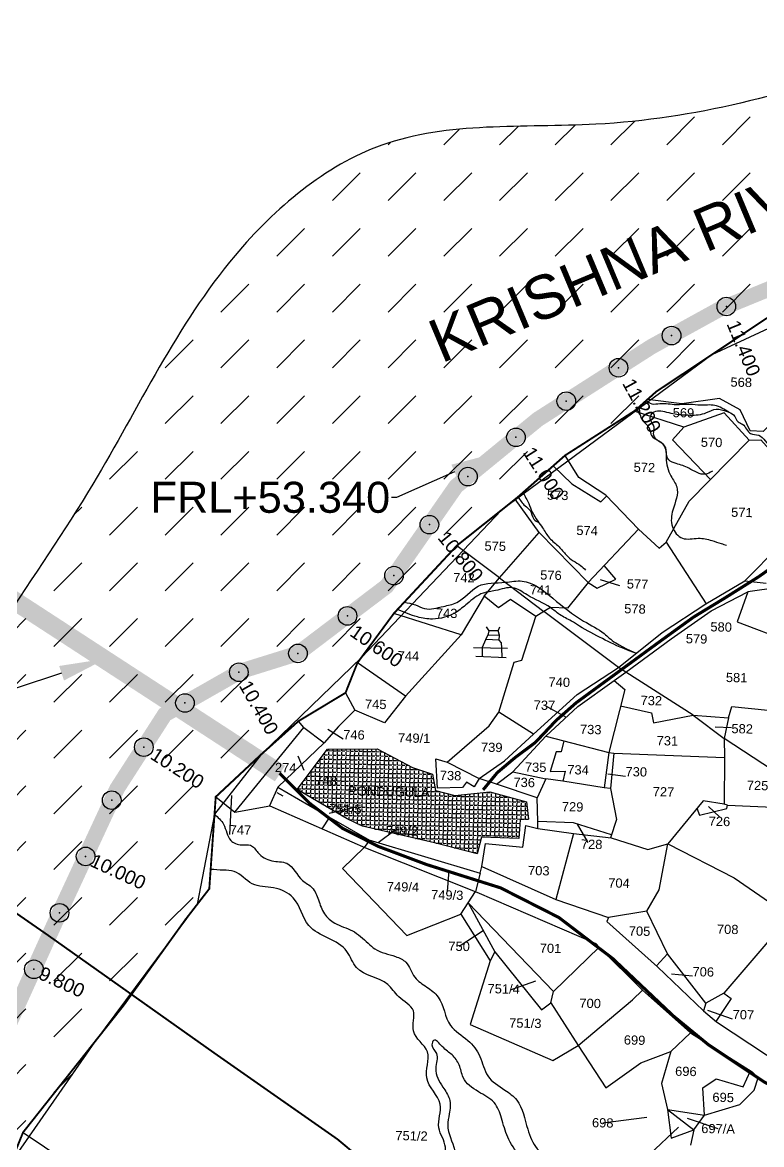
# Model space of a CAD drawing. Header units: millimetres. Extents: x 354375 to 360909, y 1837794 to 1846819.
# Drawn here: x 356735 to 357926, y 1844102 to 1845909 of the extents above; entities that cross this region are included whole.
import ezdxf
from ezdxf import colors
from ezdxf.entities.mleader import LeaderData, LeaderLine
from ezdxf.enums import TextEntityAlignment as Align
from ezdxf.math import Vec2, Vec3

# ---------------------------------------------------------------- set-up
doc = ezdxf.new("R2010")
doc.units = ezdxf.units.MM
doc.header["$PDMODE"] = 32
doc.header["$PDSIZE"] = 30
for name, color, linetype in [('BND', 6, 'Continuous'), ('CSMark', 72, 'Continuous'), ('DIMENSION', 255, 'Continuous'), ('FRL', 3, 'Continuous'), ('Plot', 7, 'Continuous'), ('ROADS', 50, 'Continuous'), ('STREAM', 130, 'Continuous'), ('TEXT', 7, 'Continuous')]:
    doc.layers.add(name, color=color, linetype=linetype)
doc.styles.get("Standard").update_dxf_attribs({"font": 'arial.ttf'})
doc.linetypes.add('TRACKS', pattern='A,0.15,[130,ltypeshp.shx,S=0.25,R=0,X=0,Y=0],0.15', length=0.3)

msp = doc.modelspace()

# ---------------------------------------------------------------- hatches: boundary and pattern name
h = msp.add_hatch()
h.set_pattern_fill('DASH,_O', color=4, scale=20, angle=45)
h.set_pattern_definition([(45, (0, 0), (7e-15, 89.8025612), [63.5, -63.5])])
h.paths.add_polyline_path([(355477.1, 1843501.6), (355711.7, 1843159.9), (355737, 1843173.6), (356070, 1843283.5), (356311.5, 1843442.1), (356569.1, 1843861.7), (356851.2, 1844266.5), (357016.9, 1844488.8), (357044.6, 1844633.6), (357119.9, 1844730.1), (357281.4, 1844886.2), (357507.2, 1845123.6), (357846, 1845373.9), (358539.6, 1845695.9), (358987.5, 1845842.6), (359498.8, 1845883.5), (360096, 1845862), (360175.6, 1845873.5), (360312.4, 1845904.9), (360346.8, 1845905.4), (360233.9, 1846353.5), (360199.5, 1846376.3), (360144.5, 1846409.7), (360087.5, 1846438.9), (360028.6, 1846464.1), (359968, 1846485.8), (359905.9, 1846504.6), (359842.6, 1846520.9), (359778.3, 1846535.3), (359713.4, 1846547.6), (359648.4, 1846556.4), (359583.7, 1846560.7), (359519.9, 1846559.2), (359457.4, 1846550.8), (359396.6, 1846534.9), (359337.1, 1846512.7), (359278.6, 1846485.8), (359220.7, 1846455.7), (359163.1, 1846424), (359105.3, 1846392.1), (359047, 1846361.6), (358988.1, 1846333.2), (358929.1, 1846306), (358870.4, 1846279), (358812.4, 1846251.2), (358755.7, 1846221.6), (358700.7, 1846189.3), (358647.9, 1846153.3), (358596.7, 1846114.2), (358545.7, 1846074.5), (358493.5, 1846036.5), (358439.5, 1846001.2), (358383.9, 1845968.5), (358326.8, 1845938.1), (358268.6, 1845910), (358209.3, 1845883.9), (358149.2, 1845859.8), (358088.5, 1845837.3), (358027.3, 1845816.7), (357965.5, 1845798.1), (357903.2, 1845781.8), (357840.2, 1845768), (357776.5, 1845757.1), (357712.1, 1845749.2), (357646.9, 1845744.6), (357581.2, 1845742.8), (357515.5, 1845741.5), (357450.6, 1845738.2), (357387.1, 1845730.3), (357325.7, 1845715.3), (357267.1, 1845691.1), (357211.7, 1845658), (357159.9, 1845617.9), (357112.1, 1845572.2), (357068.6, 1845522.8), (357029.4, 1845470.9), (356993.6, 1845417.2), (356960.3, 1845362.1), (356928.4, 1845306.2), (356897.1, 1845250), (356865.4, 1845194), (356832.2, 1845138.8), (356797.5, 1845084.3), (356762, 1845030.3), (356726.2, 1844976.5), (356690.8, 1844922.4), (356656.6, 1844867.7), (356624.2, 1844812.1), (356594.2, 1844755.2), (356567.4, 1844696.7), (356543.7, 1844636.5), (356521.5, 1844575.7), (356499, 1844515.2), (356474.5, 1844455.9), (356446.2, 1844398.8), (356413.5, 1844344.2), (356377, 1844291.9), (356336.9, 1844241.8), (356293.9, 1844193.6), (356248.3, 1844147.1), (356200.7, 1844102.1), (356151.6, 1844058.3), (356101.3, 1844015.5), (356050.5, 1843973.5), (355999.5, 1843932), (355948.7, 1843891), (355898.2, 1843850.2), (355847.9, 1843809.6), (355797.9, 1843769.1), (355748.1, 1843728.6), (355698.5, 1843688.1), (355649.1, 1843647.3), (355599.8, 1843606.3), (355550.8, 1843564.9), (355501.9, 1843523.1)])
at = {"layer": 'Plot'}
h = msp.add_hatch(dxfattribs=at)
h.set_pattern_fill('ANGLE', color=1, scale=0.991975, angle=-1.1604, style=0)
h.set_pattern_definition([(358.83956926, (-34102.514, 22436.806), (0.140324633, 6.927522334), [5.039231566, -1.889711837]), (88.83956926, (-34102.514, 22436.806), (-6.927522334, 0.140324633), [5.039231566, -1.889711837])])
h.paths.add_polyline_path([(357226.6, 1844738.6), (357307, 1844738.9), (357363.9, 1844709.1), (357395.9, 1844698.5), (357400.6, 1844671.9), (357432.2, 1844663.7), (357488.2, 1844669.6), (357547.4, 1844653.7), (357550.6, 1844625.5), (357537.4, 1844624.8), (357534.9, 1844594.5), (357475, 1844596.7), (357467.8, 1844570.1), (357399.4, 1844587.6), (357283.3, 1844614.5), (357258.5, 1844626.2), (357178.1, 1844673.5)])

# ---------------------------------------------------------------- linework, layer by layer
at = {"color": 245, "linetype": 'TRACKS', "ltscale": 75, "const_width": 3}
msp.add_lwpolyline([(357342.4, 1844027.1), (357242.7, 1844110.2), (357045.5, 1844248.1), (356776.7, 1844438.4), (356411.1, 1844692), (356047.8, 1844945.5), (355877.6, 1845065), (355791.3, 1845127.9), (355737.9, 1845173.6), (355688.4, 1845223.5), (355634.5, 1845289.4), (355582.6, 1845365.2), (355548.7, 1845430.1), (355522.4, 1845488.6), (355473.6, 1845626.6), (355394.2, 1845874.9), (355327.8, 1846091.7), (355246.5, 1846347.2), (355146.6, 1846658.3), (355097, 1846813.9)], dxfattribs=at)
at = {"color": 4}
msp.add_lwpolyline([(360346.8, 1845905.4), (360312.4, 1845904.9), (360175.6, 1845873.5), (360096, 1845862), (359498.8, 1845883.5), (358987.5, 1845842.6), (358539.6, 1845695.9), (357846, 1845373.9), (357507.2, 1845123.6), (357281.4, 1844886.2), (357119.9, 1844730.1), (357044.6, 1844633.6), (357016.9, 1844488.8), (356851.2, 1844266.5), (356569.1, 1843861.7), (356311.5, 1843442.1), (356070, 1843283.5), (355737, 1843173.6), (355711.7, 1843159.9)], dxfattribs=at)
msp.add_open_spline([(360233.8, 1846353.7), (360204.2, 1846373.6), (360074.8, 1846457.5), (359817, 1846535.7), (359424, 1846595.5), (359070.8, 1846351.3), (358733.8, 1846232.3), (358457.7, 1845994.9), (358118.2, 1845832.2), (357705.8, 1845724.4), (357317.7, 1845758.8), (357023.9, 1845510.6), (356849.3, 1845128.2), (356580, 1844792.4), (356446, 1844297.4), (356030.9, 1843955.3), (355682.3, 1843677.5), (355509.3, 1843529.6), (355477.1, 1843501.6)], degree=3, knots=[5565.073698, 5565.073698, 5565.073698, 5565.073698, 5671.412453, 6026.576286, 6370.093912, 6811.380667, 7250.662048, 7436.99095, 7895.132819, 8364.635402, 8711.468131, 9007.199942, 9440.815909, 9972.938838, 10276.359737, 10947.391125, 11503.408839, 11631.473487, 11631.473487, 11631.473487, 11631.473487], dxfattribs=at)
for p in [(357869.6, 1845451.7), (357781.3, 1845404.8), (357695.8, 1845353), (357611.6, 1845299.2), (357530.5, 1845240.9), (357453.1, 1845177.6), (357391, 1845100.2), (357333.9, 1845018.1), (357258.9, 1844953.2), (357179.1, 1844892.8), (357179.1, 1844892.8), (357083.9, 1844862.4), (356997, 1844812.9), (356930.7, 1844741.8), (356879, 1844656.3), (356836.9, 1844565.7), (356794.8, 1844474.9), (356753.5, 1844383.9)]:
    msp.add_point(p)
at = {"layer": 'BND', "lineweight": 30, "const_width": 3.03}
msp.add_lwpolyline([(356633.1, 1843865.6), (356736, 1844121.1), (356898.3, 1844325.9), (356997.7, 1844463.9), (357036.2, 1844513.6), (357046.6, 1844661.7), (357119.9, 1844730.1), (357180, 1844783.7), (357255.8, 1844829.3), (357275, 1844877.6), (357334.1, 1844957.7), (357435.1, 1845066.3), (357532.9, 1845144.1), (357609.6, 1845211.7), (357722.3, 1845283.9), (357756.6, 1845314.5), (357935.4, 1845433.3)], dxfattribs=at)
at = {"layer": 'DIMENSION', "color": 0}
msp.add_lwpolyline([(357877.8, 1844772.9), (357851.6, 1844774.1)], dxfattribs=at)
at = {"layer": 'DIMENSION', "color": 6}
msp.add_lwpolyline([(357155.1, 1844663), (357145.7, 1844668.4)], dxfattribs=at)
at = {"layer": 'DIMENSION'}
for points in [[(357422.2, 1844543.1), (357419.8, 1844509.2)], [(357561.9, 1844364.9), (357520.9, 1844350.4)]]:
    msp.add_lwpolyline(points, dxfattribs=at)
at = {"layer": 'FRL', "color": 84, "const_width": 25}
msp.add_lwpolyline([(356693.6, 1844251.9), (356799.8, 1844485.9), (356887.5, 1844674.7), (356964.5, 1844794.4), (357086.8, 1844864), (357086.8, 1844864), (357179.1, 1844892.8), (357322, 1845001), (357434, 1845162), (357566, 1845270), (357749, 1845387), (357858, 1845447), (358161, 1845571), (358282, 1845610), (358343, 1845626), (358460.4, 1845652.8), (358593.8, 1845697.8), (358746.9, 1845713.8), (358889.9, 1845787), (359114.6, 1845825.7), (359385.9, 1845851.4)], dxfattribs=at)
at = {"layer": 'Plot'}
for points in [[(357975.2, 1845298.2), (357928.7, 1845250.4), (357908, 1845251.5), (357891.6, 1845285.1), (357858.7, 1845303.2), (357797.9, 1845294.7), (357742.3, 1845301.7)], [(357728.2, 1845092.8), (357761.5, 1845062.4), (357772.5, 1845071.9), (357809.9, 1845138.1), (357906.2, 1845236.3), (357866.1, 1845280.1), (357800.9, 1845257.3), (357720.8, 1845282.9)], [(357800.9, 1845257.3), (357782.9, 1845237.1), (357843.9, 1845172.7)], [(357906.2, 1845236.3), (357925, 1845236.8), (357948.8, 1845210.5), (357968, 1845176.8), (357971.8, 1845160.9), (357972, 1845119.4), (357955.7, 1845066.7), (357899.6, 1845009.8)], [(357646.7, 1845006.8), (357728.2, 1845092.8), (357675.1, 1845147.8), (357631.8, 1845176.4), (357609.6, 1845211.7)], [(357590.4, 1845194.8), (357620.7, 1845166), (357667.1, 1845137.1), (357676.6, 1845146.2)], [(357504.1, 1845014.4), (357567.7, 1845087.3), (357529.4, 1845141.3)], [(357567.7, 1845087.3), (357646.7, 1845006.8), (357613.8, 1844965.6), (357586.1, 1844966.5), (357575.4, 1844960.4)], [(357479.3, 1844984.8), (357504.1, 1845014.4), (357435.1, 1845066.3)], [(357772.5, 1845071.9), (357837.1, 1844972.9)], [(357646.7, 1845006.8), (357661.2, 1844998), (357691.4, 1845012.6), (357672.9, 1845034.4)], [(357504.1, 1845014.4), (357575.4, 1844960.4)], [(357695.7, 1844870.3), (357766, 1844926.5), (357836.3, 1844972.4), (357899.6, 1845009.8), (357933.5, 1845006)], [(357707.7, 1844862.8), (357780.6, 1844916.5), (357845.3, 1844961.4), (357904.2, 1844992.1), (357887.2, 1844943.9), (357969, 1844912.5), (357969.2, 1844887.4), (357999.6, 1844889.4), (358001.2, 1844954.1), (357999.4, 1845005.3), (357904.2, 1844992.1)], [(357475.5, 1844549.5), (357481.6, 1844586.6), (357541.8, 1844580.6), (357546.5, 1844615.5), (357565.7, 1844610.5), (357565.8, 1844621.9), (357564.6, 1844660.2), (357499, 1844682), (357471.4, 1844691.5), (357463.2, 1844677.9), (357450.6, 1844685.6), (357444.4, 1844676.6), (357404, 1844675.6), (357401.3, 1844722.9), (357419.4, 1844717.7), (357487.5, 1844776.3), (357502.7, 1844798.1), (357527.8, 1844878.7), (357539.8, 1844881.8), (357562.6, 1844952), (357521.5, 1844979.7), (357502.3, 1844966.3), (357479.3, 1844984.8), (357442.1, 1844922.8), (357333.6, 1844957.1)], [(357558.9, 1844762.6), (357629.2, 1844826.8), (357695.7, 1844870.3), (357575.4, 1844960.4), (357562.6, 1844952)], [(357442.1, 1844922.8), (357352.7, 1844823.7), (357275, 1844877.6)], [(357873.3, 1844789), (357878.4, 1844807), (357994.5, 1844795.3), (357999.6, 1844889.4)], [(357578.6, 1844759.6), (357630.2, 1844807.5), (357688.9, 1844849.2), (357707.7, 1844862.8), (357695.7, 1844870.3)], [(357699.2, 1844808.2), (357749, 1844797.3), (357752, 1844781.1), (357816.2, 1844793.1), (357707.7, 1844862.8)], [(357688.9, 1844849.2), (357705.9, 1844834.8), (357680.3, 1844733.1)], [(357255.8, 1844829.3), (357270.6, 1844801.1), (357244.4, 1844775.1), (357221.3, 1844748.6)], [(357352.7, 1844823.7), (357318.6, 1844781.1), (357270.6, 1844801.1)], [(357471.4, 1844691.5), (357512, 1844719.7), (357558.9, 1844762.6), (357502.7, 1844798.1)], [(357816.2, 1844793.1), (357865.8, 1844755.7)], [(357816.2, 1844793.1), (357873.3, 1844789), (357865.8, 1844755.7)], [(357077.6, 1844637), (357188.8, 1844773.5), (357179.8, 1844783.6)], [(357188.8, 1844773.5), (357221.3, 1844748.6), (357146.5, 1844677.2), (357133.4, 1844647.3)], [(357525.7, 1844702.2), (357578.6, 1844759.6), (357607.4, 1844752.2), (357603.1, 1844734), (357595.3, 1844734.2), (357585.8, 1844702.7), (357609.8, 1844703.2), (357606.1, 1844686.9), (357578.8, 1844690.6)], [(357605.6, 1844752.7), (357680.3, 1844733.1), (357672.4, 1844676), (357606.1, 1844686.9)], [(357871.5, 1844648.4), (358005.8, 1844642.5), (358006.2, 1844663.7), (357865.8, 1844755.7), (357866.6, 1844725.3)], [(357680.3, 1844733.1), (357688.4, 1844732.1), (357683, 1844675.4), (357672.4, 1844676)], [(357419.4, 1844717.7), (357471.4, 1844691.5)], [(357688.4, 1844732.1), (357866.6, 1844725.3), (357865.8, 1844650), (357832.1, 1844655.3), (357775.5, 1844586)], [(357499, 1844682), (357525.7, 1844702.2), (357578.8, 1844690.6), (357564.6, 1844660.2)], [(357046.6, 1844661.7), (357077.6, 1844637), (357133.9, 1844647.1), (357287.8, 1844579.5), (357467.2, 1844508.4), (357659.2, 1844425.3), (357664.5, 1844419.4), (357734.4, 1844350.5), (357811.8, 1844281.3), (357911.1, 1844218.7), (357920.7, 1844208.8), (358106.8, 1844083.6)], [(357146.5, 1844677.2), (357229.9, 1844629.1), (357217.8, 1844610.2)], [(357683, 1844675.4), (357692.4, 1844625.3), (357683.1, 1844595.8)], [(357822.2, 1844643.2), (357826.5, 1844632.4), (357870.6, 1844643.1), (357871.5, 1844648.4), (357865.8, 1844650)], [(357229, 1844629.6), (357294.3, 1844591.9), (357286.1, 1844580.2)], [(357565.7, 1844610.5), (357623, 1844602.9), (357684, 1844595.5), (357742.9, 1844577), (357775.5, 1844586), (357882.2, 1844531.2), (357971.9, 1844469.4), (358021.7, 1844432.8), (358031.6, 1844420), (358062.9, 1844362.6), (358128.3, 1844259.8), (358122.2, 1844253), (358273.2, 1844104.1), (358314.4, 1844062.4)], [(357684.7, 1844600.7), (357623.3, 1844619.8), (357565.8, 1844621.9)], [(357293.2, 1844592.5), (357473, 1844538.6), (357465.5, 1844509.1)], [(357623, 1844602.9), (357594.9, 1844496.3)], [(357286.1, 1844580.2), (357250.8, 1844546.2), (357354.4, 1844438.1), (357441.7, 1844472.9), (357489, 1844397.4), (357456.7, 1844294.9), (357590, 1844237.1), (357631, 1844260.9), (357675.4, 1844192.9), (357731.9, 1844233.1), (357780.2, 1844251.6), (357764.8, 1844200), (357774.8, 1844158), (357780.6, 1844112), (357817.4, 1844125.2), (357812, 1844100.4)], [(357741.4, 1844477.4), (357761.1, 1844511.8), (357775.5, 1844586)], [(357473, 1844538.6), (357475.5, 1844549.5), (357594.9, 1844496.3), (357679.7, 1844467.4), (357677.2, 1844460.8), (357758.5, 1844388), (357832.7, 1844317.2), (357853.5, 1844299), (357960.9, 1844228.5), (358055, 1844163.5), (358144.4, 1844111), (358307.9, 1844050.6), (358287.5, 1844018.6)], [(357441.7, 1844472.9), (357465.5, 1844509.1)], [(357453.6, 1844491), (357590.8, 1844348.1), (357664.5, 1844419.4)], [(357453.6, 1844491), (357496.5, 1844412.2), (357489, 1844397.4)], [(357774.7, 1844409), (357741.4, 1844477.4), (357679.7, 1844467.4)], [(357971.9, 1844469.4), (357865.6, 1844345.4), (357836.4, 1844329.4), (357832.7, 1844317.2)], [(357496.5, 1844412.2), (357571.5, 1844318.5), (357586.6, 1844330.1), (357590.8, 1844348.1)], [(357836.4, 1844329.4), (357774.7, 1844409), (357757, 1844389.3)], [(357631, 1844260.9), (357718.1, 1844334.7), (357734.4, 1844350.5)], [(357865.6, 1844345.4), (357877.2, 1844337), (357852.6, 1844299.6)], [(357586.6, 1844330.1), (357631, 1844260.9)], [(357780.2, 1844251.6), (357811.8, 1844281.3)], [(357774.8, 1844158), (357834.2, 1844149.1), (357831.5, 1844192.7), (357853, 1844207.2), (357896.6, 1844194.3), (357908.3, 1844220.5)], [(357817.4, 1844125.2), (357834.2, 1844149.1), (357891.2, 1844166), (357914.3, 1844188.9), (357920.7, 1844208.8)], [(357774.8, 1844158), (357817.4, 1844125.2)], [(356736, 1844121.1), (357016.2, 1843933), (357416.5, 1843870), (357599.5, 1843623.7), (357336.2, 1843257.2), (356783.4, 1843467.8), (356382.6, 1843529.1)]]:
    msp.add_lwpolyline(points, dxfattribs=at)
at = {"layer": 'Plot', "color": 0}
for points in [[(357666, 1845012), (357697.6, 1845002.4)], [(357576.4, 1844809.3), (357611.6, 1844790.1)], [(357251.9, 1844754.7), (357227.1, 1844770.4)], [(357189.1, 1844704.4), (357179.7, 1844727.2)], [(357678.6, 1844698.7), (357706.9, 1844695)], [(357069.1, 1844601.3), (357072.3, 1844663.8)], [(357229.4, 1844635.2), (357267.9, 1844644.3)], [(357840.8, 1844645.9), (357858.3, 1844629.7)], [(357308.3, 1844588), (357335.6, 1844608.7)], [(357646.9, 1844588.4), (357629.7, 1844617.8)], [(357438.9, 1844420.9), (357477.8, 1844446.5)], [(357814.9, 1844372.7), (357781.2, 1844376.2)], [(357879.6, 1844303.7), (357840, 1844317.5)], [(357670.4, 1844136.6), (357741.4, 1844145.7)], [(357856.3, 1844127), (357806.7, 1844143.5)], [(357745.7, 1844085.3), (357792.2, 1844129.5)]]:
    msp.add_lwpolyline(points, dxfattribs=at)
at = {"layer": 'Plot', "color": 1}
for points in [[(357502, 1844929.2), (357487.3, 1844929.4), (357483.2, 1844935.6)], [(357508.5, 1844886.3), (357507.8, 1844902), (357507.4, 1844909.8), (357503.5, 1844914.1), (357503.7, 1844922.1), (357502, 1844929.2), (357504.4, 1844935.4)], [(357476.4, 1844887.7), (357476.3, 1844902.9), (357481.9, 1844915.3), (357486, 1844924.3), (357487.3, 1844929.4)], [(357503.5, 1844914.1), (357481.9, 1844915.3)], [(357485.2, 1844922.5), (357503.7, 1844922.2)], [(357462.1, 1844902.5), (357516.8, 1844901.3)], [(357466, 1844888.1), (357514.9, 1844886.1)], [(357226.6, 1844738.6), (357307, 1844738.9), (357363.9, 1844709.1), (357395.9, 1844698.5), (357400.6, 1844671.9), (357432.2, 1844663.7), (357488.2, 1844669.6), (357547.4, 1844653.7), (357550.6, 1844625.5), (357537.4, 1844624.8), (357534.9, 1844594.5), (357475, 1844596.7), (357467.8, 1844570.1), (357399.4, 1844587.6), (357283.3, 1844614.5), (357258.5, 1844626.2), (357178.1, 1844673.5), (357226.6, 1844738.6)]]:
    msp.add_lwpolyline(points, dxfattribs=at)
at = {"layer": 'Plot', "color": 4}
for points in [[(357541.9, 1845152), (357551, 1845134.1), (357556.7, 1845120.9), (357565.6, 1845106), (357573.5, 1845095), (357584.5, 1845078.7), (357599.9, 1845064.6), (357611.4, 1845051.4), (357622.6, 1845042), (357634.7, 1845034.3), (357642.6, 1845027)], [(357534, 1845145.1), (357545.1, 1845130.5), (357553.2, 1845123), (357559.3, 1845109.2), (357567.4, 1845103.5)]]:
    msp.add_spline(points, degree=3, dxfattribs=at)
at = {"layer": 'ROADS', "color": 40, "const_width": 5}
for points in [[(357477.5, 1844672.9), (357500.4, 1844700.7), (357529.4, 1844725.2), (357561.6, 1844749.2), (357595.2, 1844784.7), (357627.5, 1844813.2), (357659, 1844836.3), (357710.5, 1844874), (357759.4, 1844909.8), (357816.9, 1844951.4), (357865.7, 1844981.1), (357921.4, 1845016.1), (357988.4, 1845063.5)], [(357149.6, 1844699.6), (357196.6, 1844652.5), (357198.3, 1844651.1), (357201.5, 1844648.6), (357250.9, 1844611), (357308.8, 1844581.8), (357386.3, 1844552.7), (357505.6, 1844515.1), (357599.5, 1844467.4), (357686.2, 1844401.4), (357784.1, 1844308.8), (357840.6, 1844262.4), (357930.9, 1844202.2), (358040.7, 1844146.4), (358164, 1844098.5)]]:
    msp.add_lwpolyline(points, dxfattribs=at)
at = {"layer": 'ROADS', "color": 0, "const_width": 30}
msp.add_lwpolyline([(357150.1, 1844699.2), (356688.3, 1844999.6)], dxfattribs=at)
at = {"layer": 'STREAM'}
for points in [[(357873.7, 1845281.3), (357850.9, 1845292.3), (357827.7, 1845292.6), (357810.5, 1845293.8), (357788.8, 1845293.3), (357762.6, 1845294.9), (357749.9, 1845294.3), (357740.4, 1845300)], [(357728.7, 1845289.6), (357734.6, 1845268), (357745.9, 1845254.1), (357748.7, 1845243.7), (357760.9, 1845235.1), (357771.3, 1845224.1), (357772.5, 1845207.9), (357780.2, 1845178.6), (357789.7, 1845161), (357783.4, 1845123.8), (357782.6, 1845096.8), (357798.9, 1845078.3), (357824.4, 1845078.3), (357846.1, 1845074.6), (357861.4, 1845069.7), (357869.9, 1845067.3)], [(357847, 1845186.4), (357835.6, 1845181.5), (357809.3, 1845191), (357788.7, 1845198.7), (357776.7, 1845204.7), (357772.5, 1845218), (357768.4, 1845228.9), (357757.3, 1845237.1), (357752.3, 1845246.9), (357753.3, 1845257), (357747, 1845270.2), (357751.2, 1845280.7), (357773, 1845281.6), (357787, 1845278.7), (357810.5, 1845276.8), (357824.4, 1845277.2), (357837.8, 1845280.7), (357853.4, 1845286.5), (357870.7, 1845282.4), (357881, 1845277.1), (357888.8, 1845265.6), (357895.6, 1845261.9), (357908.6, 1845246.8), (357921.7, 1845244.2), (357932.4, 1845235.2), (357953.2, 1845211.7), (357972.3, 1845194.5), (357988, 1845184.5), (357994.2, 1845180.9)], [(357350.5, 1844975.3), (357368.6, 1844970.8), (357383, 1844965.1), (357413.6, 1844968.5), (357435, 1844974.6), (357469.7, 1845001.1), (357513.4, 1845007.4), (357540.4, 1845009.4), (357589.9, 1844981.7), (357639.6, 1844944.9), (357672.7, 1844924.7), (357691.5, 1844909.6), (357724.1, 1844893.1), (357710.3, 1844898.1), (357669.8, 1844916.6), (357632.8, 1844936.9), (357619.8, 1844944.8), (357600.9, 1844955.4), (357586.1, 1844966.5), (357548.7, 1844986.9), (357525.1, 1844998.5), (357497.5, 1844994), (357477.6, 1844989.9), (357451.9, 1844972.9), (357433.6, 1844958.8), (357396, 1844948.1), (357371.7, 1844951.6), (357339.5, 1844963.5)], [(357044.6, 1844633.6), (357059.2, 1844617.6), (357070.8, 1844591.6), (357088.3, 1844584.4), (357102.6, 1844583.9), (357114.7, 1844571.9), (357137, 1844558.7), (357161.1, 1844554.6), (357186.6, 1844526.9), (357202.1, 1844515.3), (357212.1, 1844495.6), (357221.8, 1844473.4), (357238.4, 1844458.2), (357266.9, 1844446), (357292.1, 1844425.8), (357303.2, 1844416.6), (357336.4, 1844404.5), (357352.9, 1844395.2), (357367.5, 1844371), (357386.8, 1844355.3), (357405, 1844339.1), (357425.1, 1844293.5), (357453, 1844269.4), (357472.2, 1844243.6), (357485.1, 1844212.1), (357512.6, 1844189.4), (357531.7, 1844173.2), (357549.5, 1844126.1), (357564.6, 1844094.9), (357585.6, 1844076), (357601.2, 1844062.1), (357614.4, 1844053.3), (357642.2, 1844053.5), (357667.4, 1844076.9), (357679.6, 1844085.9), (357701.5, 1844084.9), (357715.6, 1844069.7), (357716.3, 1844044), (357715.4, 1844025), (357719.8, 1844011), (357712.1, 1843997.8), (357703.3, 1843982.1), (357691.2, 1843971.5), (357681.8, 1843975.1), (357671.7, 1843998.4), (357669.5, 1844015.4), (357657.2, 1844030.8), (357647.7, 1844034.3), (357625.6, 1844033.5), (357609.2, 1844024.3), (357595.1, 1844023.9), (357576.7, 1844042.7), (357551.4, 1844065.3), (357536.4, 1844083.1), (357517.2, 1844113.6), (357507.2, 1844144.2), (357495.4, 1844169.1), (357470, 1844186.6), (357445.5, 1844209.6), (357439, 1844230), (357427.5, 1844245.9), (357411.8, 1844259.3), (357397.8, 1844269.4), (357395.1, 1844262.2), (357402.3, 1844248.2), (357401.3, 1844224.1), (357412.5, 1844194.2), (357423.2, 1844175), (357423, 1844150.8), (357420.5, 1844132.9), (357431.8, 1844092.2), (357430.7, 1844063.7), (357425, 1844049.2), (357430.5, 1844028.9), (357430.6, 1844008.1), (357423.7, 1843982.6), (357422.5, 1843963.8), (357424.9, 1843952.2), (357418.4, 1843937.4), (357413.5, 1843925.8), (357415.1, 1843902.1)], [(357414.1, 1843928.1), (357414.5, 1843950.9), (357410.6, 1843974.1), (357415.6, 1844015.6), (357407.1, 1844052.8), (357414.1, 1844081.2), (357416.7, 1844097.3), (357406.3, 1844128.5), (357408.3, 1844166.5), (357386.6, 1844208.9), (357387.7, 1844250.7), (357365.2, 1844284.8), (357365.1, 1844317.1), (357341.6, 1844339.7), (357323.8, 1844359.6), (357273.6, 1844386.6), (357258, 1844412.6), (357196.8, 1844454.4), (357171.4, 1844499.1), (357139.9, 1844515.1), (357105.5, 1844521.7), (357076.1, 1844541.4), (357058.7, 1844543.5), (357038.4, 1844544.9)]]:
    msp.add_spline(points, degree=3, dxfattribs=at)

# ---------------------------------------------------------------- texts
at = {"layer": 'CSMark', "color": 1}
for s, rotation, p in [('11.400', 292.2564, (357879.7, 1845428)), ('11.200', 298.831, (357710.8, 1845333.2)), ('11.000', 302.5926, (357550, 1845222.4)), ('10.800', 309.2894, (357411.7, 1845085.5)), ('10.600', 325.1755, (357267.3, 1844931.5)), ('10.400', 299.6315, (357092.9, 1844846.5)), ('10.200', 327.268, (356945.4, 1844733.4)), ('10.000', 335.0685, (356846.8, 1844561)), ('9.800', 335.587, (356763.5, 1844379.3))]:
    msp.add_text(s, height=22, rotation=rotation, dxfattribs=at).set_placement(p, align=Align.MIDDLE_LEFT)
at = {"layer": 'DIMENSION'}
for s, p in [('568', (357893.6, 1845329.6)), ('569', (357800.5, 1845280.5)), ('570', (357845.8, 1845232.8)), ('572', (357737.5, 1845192.4)), ('573', (357597.7, 1845147.5)), ('571', (357894.6, 1845120)), ('574', (357645.2, 1845090.7)), ('575', (357497.1, 1845065.5)), ('742', (357446.7, 1845014.8)), ('576', (357586.9, 1845018.8)), ('577', (357726.5, 1845004.5)), ('741', (357570.3, 1844995)), ('578', (357722.3, 1844964.5)), ('743', (357418.8, 1844957.5)), ('580', (357861.2, 1844935.4)), ('579', (357821.6, 1844916.2)), ('744', (357357.2, 1844888.7)), ('581', (357886.2, 1844853.8)), ('740', (357600.3, 1844846.5)), ('732', (357748.7, 1844816.8)), ('745', (357304.5, 1844810.8)), ('737', (357576.4, 1844809.3)), ('746', (357269.4, 1844761.7)), ('733', (357651, 1844770.2)), ('582', (357895.1, 1844771.4)), ('749/1', (357366.5, 1844756.3)), ('731', (357774.6, 1844752)), ('739', (357491.5, 1844741.5)), ('274', (357159.3, 1844708.7)), ('735', (357562.3, 1844709.4)), ('738', (357425.1, 1844696)), ('734', (357630.6, 1844705.2)), ('730', (357724.4, 1844702.1)), ('748', (357224.4, 1844687.7)), ('736', (357543.8, 1844684.9)), ('725', (357919.9, 1844680)), ('727', (357768.3, 1844669.8)), ('751/5', (357255.6, 1844642.1)), ('729', (357621.8, 1844645.7)), ('726', (357858.5, 1844622.2)), ('747', (357086.5, 1844608.4)), ('749/2', (357346.9, 1844606.8)), ('728', (357652.5, 1844585.3)), ('703', (357567.3, 1844542.8)), ('749/4', (357348.4, 1844516.7)), ('704', (357696.6, 1844522.8)), ('749/3', (357419.7, 1844503.6)), ('705', (357729.7, 1844445.4)), ('708', (357871.8, 1844448.3)), ('750', (357438.9, 1844420.9)), ('701', (357586.2, 1844417.7)), ('706', (357832.4, 1844379.8)), ('751/4', (357510.7, 1844352.3)), ('700', (357650.1, 1844329)), ('707', (357897.1, 1844310.8)), ('751/3', (357545.6, 1844297.1)), ('699', (357721.7, 1844269.8)), ('696', (357804.4, 1844219.5)), ('695', (357864.5, 1844177.5)), ('698', (357670.4, 1844136.6)), ('751/2', (357362.2, 1844115.6)), ('697/A', (357856.3, 1844127))]:
    msp.add_text(s, height=14.88, rotation=358.8396, dxfattribs=at).set_placement(p, align=Align.MIDDLE_CENTER)
at = {"layer": 'Plot', "color": 1}
msp.add_text('PONDUGULA', height=14.88, rotation=358.8396, dxfattribs=at).set_placement((357326, 1844670), align=Align.MIDDLE_CENTER)
at = {"layer": 'TEXT', "color": 4}
msp.add_text('KRISHNA RIVER', height=70, rotation=22.7375, dxfattribs=at).set_placement((357410, 1845359.6))

# ---------------------------------------------------------------- leaders
at = {"color": 5}
ml = msp.add_multileader_mtext('Standard', dxfattribs=at)
ml.set_content('FRL+53.340', color=5)
ml.set_leader_properties()
ml.build(insert=Vec2(0, 0))
ml.multileader.update_dxf_attribs({"arrow_head_size": 75})
ctx = ml.context
ctx.base_point, ctx.char_height, ctx.arrow_head_size, ctx.plane_origin = Vec3(356948.5, 1845143.9), 50, 75, Vec3(356878, 1845332.1)
ctx.text_align_type = 2
notes = []
notes.append((ctx, [(1, (1, 1, 0), (357337.8, 1845143.9), (-1, 0), 8, [(0, [(357500, 1845216)], 0, [])])]))
ctx.mtext.insert, ctx.mtext.alignment, ctx.mtext.flow_direction = Vec3(357327.8, 1845169.3), 3, 5
ml = msp.add_multileader_mtext('Standard', dxfattribs=at)
ml.set_content('VADAPALLI \\PBRIDGE', color=5)
ml.set_leader_properties()
ml.build(insert=Vec2(0, 0))
ml.multileader.update_dxf_attribs({"arrow_head_size": 75})
ctx = ml.context
ctx.base_point, ctx.char_height, ctx.arrow_head_size, ctx.plane_origin = Vec3(356338.9, 1844836.8), 50, 75, Vec3(356247.4, 1845000.3)
ctx.text_align_type = 2
notes.append((ctx, [(1, (1, 1, 0), (356724.8, 1844836.8), (-1, 0), 8, [(0, [(356869.4, 1844884.2)], 0, [])])]))
ctx.mtext.insert, ctx.mtext.alignment, ctx.mtext.flow_direction = Vec3(356714.8, 1844862.2), 3, 5
for ctx, leaders in notes:
    for number, flags, end, landing, length, lines in leaders:
        leader = LeaderData()
        leader.index, (leader.has_last_leader_line, leader.has_dogleg_vector, leader.attachment_direction) = number, flags
        leader.last_leader_point, leader.dogleg_vector, leader.dogleg_length = Vec3(end), Vec3(landing), length
        for number, points, colour, breaks in lines:
            line = LeaderLine()
            line.index, line.vertices, line.color, line.breaks = number, Vec3.list(points), colors.encode_raw_color(colour), breaks
            leader.lines.append(line)
        ctx.leaders.append(leader)

doc.saveas('drawing.dxf')
